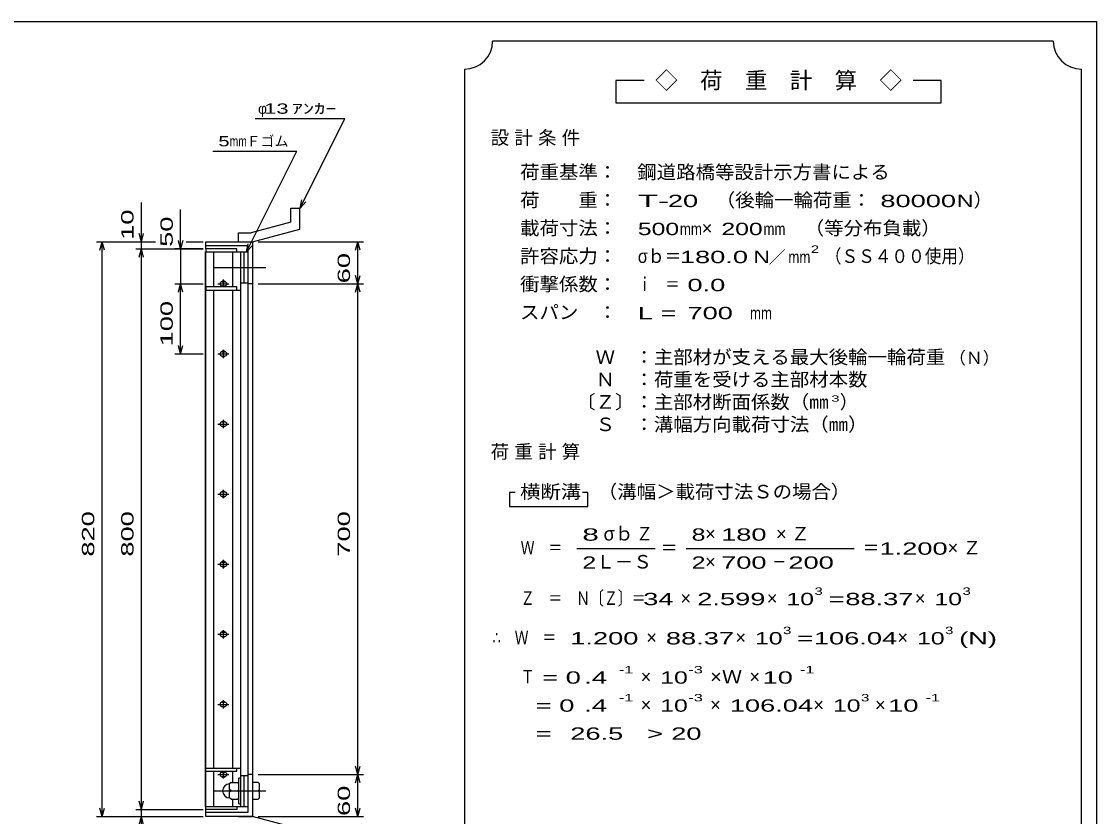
# Model space of a CAD drawing. Units: millimetres, scale not verified. Extents: x -1456 to 1385, y -1026 to 843.
# Drawn here: x -149 to 1385, y -292 to 843 of the extents above; entities that cross this region are included whole.
import ezdxf
from ezdxf.enums import TextEntityAlignment as Align

# ---------------------------------------------------------------- set-up
doc = ezdxf.new("R2010")
doc.units = ezdxf.units.MM
doc.header["$LTSCALE"] = 8
doc.linetypes.add('CHAIN', pattern=[18.5, 12, -1.5, 3.5, -1.5])
for name, color, linetype, lineweight in [('0_2', 150, 'Continuous', 25), ('16', 3, 'Continuous', 25), ('19', 6, 'Continuous', 25), ('22', 4, 'Continuous', 25), ('24', 2, 'Continuous', 25)]:
    doc.layers.add(name, color=color, linetype=linetype, lineweight=lineweight)
doc.styles.add('ベクトル', font='')
doc.styles.get('ベクトル').set_extended_font_data('ベクトル')

msp = doc.modelspace()

# ---------------------------------------------------------------- linework, layer by layer
at = {"layer": '0_2'}
for p, q in [((-1383.2, 842.8), (1384.8, 842.8)), ((1384.8, 842.8), (1384.8, -917.2))]:
    msp.add_line(p, q, dxfattribs=at)
at = {"layer": '16'}
for p, q in [((113.3, -277), (113.3, 514)), ((113.3, 514), (114, 514)), ((158, 518.5), (114, 518.5)), ((114, 518.5), (114, 514)), ((114, 514), (158, 514)), ((114, -277), (114, 514)), ((114, 514), (164, 514)), ((125.5, 464), (125.5, 514)), ((152.5, 464), (152.5, 514)), ((158, 514), (158, 518.5)), ((164, -277), (164, 514)), ((164, 514), (168.5, 514)), ((168.5, 470), (168.5, 514)), ((168.5, 514), (174.5, 514)), ((174.5, 470), (174.5, 514)), ((114, 464), (114, 459.5)), ((158, 464), (114, 464)), ((131, 468.5), (147, 468.5)), ((137, 471.5), (141, 471.5)), ((137, 465.5), (141, 465.5)), ((139, 464), (139, 474.5)), ((158, 459.5), (158, 464)), ((164, 470), (168.5, 470)), ((168.5, 470), (174.5, 470)), ((114, 459.5), (164, 459.5)), ((125.5, -222.5), (125.5, 459.5)), ((152.5, -222.5), (152.5, 459.5)), ((131, 368.5), (147, 368.5)), ((137, 371.5), (141, 371.5)), ((139, 362.5), (139, 374.5)), ((137, 365.5), (141, 365.5)), ((131, 268.5), (147, 268.5)), ((137, 271.5), (141, 271.5)), ((137, 265.5), (141, 265.5)), ((139, 262.5), (139, 274.5)), ((137, 171.5), (141, 171.5)), ((139, 162.5), (139, 174.5)), ((131, 168.5), (147, 168.5)), ((137, 165.5), (141, 165.5)), ((131, 68.5), (147, 68.5)), ((137, 71.5), (141, 71.5)), ((137, 65.5), (141, 65.5)), ((139, 62.5), (139, 74.5)), ((137, -28.5), (141, -28.5)), ((139, -37.5), (139, -25.5)), ((131, -31.5), (147, -31.5)), ((137, -34.5), (141, -34.5)), ((131, -131.5), (147, -131.5)), ((137, -128.5), (141, -128.5)), ((137, -134.5), (141, -134.5)), ((139, -137.5), (139, -125.5)), ((114, -227), (114, -222.5)), ((114, -222.5), (164, -222.5)), ((114, -227), (158, -227)), ((125.5, -277), (125.5, -227)), ((137, -228.5), (141, -228.5)), ((139, -237.5), (139, -227)), ((152.5, -242), (152.5, -227)), ((158, -227), (158, -222.5)), ((131, -231.5), (147, -231.5)), ((137, -234.5), (141, -234.5)), ((150, -243), (148, -245)), ((148, -265), (148, -245)), ((150, -243), (159, -243)), ((161, -245), (159, -243)), ((161, -273.5), (161, -236.5)), ((161, -236.5), (164, -236.5)), ((164, -233), (168.5, -233)), ((164, -273.5), (164, -236.5)), ((168.5, -277), (168.5, -233)), ((168.5, -233), (174.5, -233)), ((174.5, -277), (174.5, -233)), ((150, -255), (148, -253)), ((150, -255), (148, -257)), ((150, -255), (159, -255)), ((159, -255), (161, -253)), ((161, -257), (159, -255)), ((150, -267), (148, -265)), ((150, -267), (159, -267)), ((152.5, -277), (152.5, -268)), ((159, -267), (161, -265)), ((161, -273.5), (164, -273.5)), ((113.3, -277), (114, -277)), ((114, -277), (158, -277)), ((114, -281.5), (114, -277)), ((114, -277), (164, -277)), ((158, -281.5), (114, -281.5)), ((158, -277), (158, -281.5)), ((164, -277), (168.5, -277)), ((168.5, -277), (174.5, -277))]:
    msp.add_line(p, q, dxfattribs=at)
at = {"layer": '16', "linetype": 'CHAIN'}
for p, q in [((124.4, 492), (199.4, 492)), ((124.4, -255), (199.4, -255))]:
    msp.add_line(p, q, dxfattribs=at)
at = {"layer": '16'}
for centre, radius, start, end in [((137, 468.5), 3, 90, 270), ((139, 468.5), 4, 46.6, 133.4), ((139, 468.5), 4, 226.6, 313.4), ((141, 468.5), 3, 270, 90), ((137, 368.5), 3, 90, 270), ((139, 368.5), 4, 46.6, 133.4), ((141, 368.5), 3, 270, 90), ((139, 368.5), 4, 226.6, 313.4), ((137, 268.5), 3, 90, 270), ((139, 268.5), 4, 46.6, 133.4), ((139, 268.5), 4, 226.6, 313.4), ((141, 268.5), 3, 270, 90), ((137, 168.5), 3, 90, 270), ((139, 168.5), 4, 46.6, 133.4), ((141, 168.5), 3, 270, 90), ((139, 168.5), 4, 226.6, 313.4), ((137, 68.5), 3, 90, 270), ((139, 68.5), 4, 46.6, 133.4), ((139, 68.5), 4, 226.6, 313.4), ((141, 68.5), 3, 270, 90), ((137, -31.5), 3, 90, 270), ((139, -31.5), 4, 46.6, 133.4), ((141, -31.5), 3, 270, 90), ((139, -31.5), 4, 226.6, 313.4), ((137, -131.5), 3, 90, 270), ((139, -131.5), 4, 46.6, 133.4), ((139, -131.5), 4, 226.6, 313.4), ((141, -131.5), 3, 270, 90), ((137, -231.5), 3, 90, 270), ((139, -231.5), 4, 46.6, 133.4), ((141, -231.5), 3, 270, 90), ((139, -231.5), 4, 226.6, 313.4), ((148, -255), 10, 90, 270)]:
    msp.add_arc(centre, radius, start, end, dxfattribs=at)
at = {"layer": '19'}
for p, q in [((235.1, 576.6), (248.1, 576.6)), ((235.1, 556.6), (235.1, 576.6)), ((248.1, 546.6), (248.1, 576.6)), ((235.1, 556.6), (178.8, 541.5)), ((160.5, 541.5), (178.8, 541.5)), ((160.5, 528.5), (160.5, 541.5)), ((180.5, 528.5), (248.1, 546.6)), ((114, 518.5), (114, 528.5)), ((114, 528.5), (180.5, 528.5)), ((174.5, 522.5), (114, 522.5)), ((160.5, 528.5), (180.5, 528.5)), ((174.5, -285.5), (174.5, 522.5)), ((180.5, 528.5), (180.5, -291.5)), ((180.5, 468.5), (174.5, 468.5)), ((180.5, -231.5), (174.5, -231.5)), ((188.5, -243), (180.5, -243)), ((180.5, -243), (180.5, -267)), ((190.5, -245), (188.5, -243)), ((190.5, -265), (190.5, -245)), ((180.5, -255), (188.5, -255)), ((190.5, -253), (188.5, -255)), ((188.5, -255), (190.5, -257)), ((180.5, -267), (188.5, -267)), ((188.5, -267), (190.5, -265)), ((114, -291.5), (114, -281.5)), ((114, -285.5), (174.5, -285.5)), ((180.5, -291.5), (114, -291.5)), ((160.5, -291.5), (180.5, -291.5)), ((248.1, -309.6), (180.5, -291.5))]:
    msp.add_line(p, q, dxfattribs=at)
at = {"layer": '22'}
for p, q in [((184.5, 704.5), (312.5, 704.5)), ((248.5, 576.5), (312.5, 704.5)), ((124, 658), (244, 658)), ((172, 514), (244, 658)), ((22, 528.5), (22, 584.5)), ((248.5, 576.5), (250.9, 588.2)), ((248.5, 576.5), (256.5, 585.3)), ((78, 518.5), (78, 574.5)), ((22, 528.5), (18.8, 540.5)), ((22, 528.5), (25.2, 540.5)), ((-42, 528.5), (42, 528.5)), ((-37.2, 516.5), (-34, 528.5)), ((-30.8, 516.5), (-34, 528.5)), ((-34, -291.5), (-34, 528.5)), ((14, 528.5), (42, 528.5)), ((22, 518.5), (22, 528.5)), ((78, 518.5), (74.8, 530.5)), ((81.2, 530.5), (78, 518.5)), ((86, 528.5), (110, 528.5)), ((86, 528.5), (110, 528.5)), ((172, 514), (174.4, 525.7)), ((172, 514), (180, 522.8)), ((188.5, 528.5), (338.9, 528.5)), ((327.7, 516.5), (330.9, 528.5)), ((334.1, 516.5), (330.9, 528.5)), ((330.9, 468.5), (330.9, 528.5)), ((14, 518.5), (110, 518.5)), ((18.8, 506.5), (22, 518.5)), ((25.2, 506.5), (22, 518.5)), ((22, -281.5), (22, 518.5)), ((110, 518.5), (70, 518.5)), ((78, 518.5), (78, 468.5)), ((330.9, 468.5), (327.7, 480.5)), ((330.9, 468.5), (334.1, 480.5)), ((70, 468.5), (110, 468.5)), ((74.8, 456.5), (78, 468.5)), ((81.2, 456.5), (78, 468.5)), ((78, 368.5), (78, 468.5)), ((188.5, 468.5), (338.9, 468.5)), ((327.7, 456.5), (330.9, 468.5)), ((334.1, 456.5), (330.9, 468.5)), ((330.9, -231.5), (330.9, 468.5)), ((70, 368.5), (110, 368.5)), ((78, 368.5), (74.8, 380.5)), ((78, 368.5), (81.2, 380.5)), ((330.9, -231.5), (327.7, -219.5)), ((330.9, -231.5), (334.1, -219.5)), ((188.5, -231.5), (338.9, -231.5)), ((327.7, -243.5), (330.9, -231.5)), ((334.1, -243.5), (330.9, -231.5)), ((330.9, -291.5), (330.9, -231.5)), ((22, -281.5), (18.8, -269.5)), ((22, -281.5), (25.2, -269.5)), ((-34, -291.5), (-37.2, -279.5)), ((-34, -291.5), (-30.8, -279.5)), ((14, -281.5), (110, -281.5)), ((22, -291.5), (22, -281.5)), ((330.9, -291.5), (327.7, -279.5)), ((330.9, -291.5), (334.1, -279.5)), ((-42, -291.5), (110, -291.5)), ((14, -291.5), (110, -291.5)), ((18.8, -303.5), (22, -291.5)), ((25.2, -303.5), (22, -291.5)), ((22, -347.5), (22, -291.5)), ((188.5, -291.5), (338.9, -291.5))]:
    msp.add_line(p, q, dxfattribs=at)
at = {"layer": '24', "color": 4}
for p, q in [((1323.2, 814.8), (523.2, 814.8)), ((483.2, 774.8), (483.2, -465.2)), ((1363.2, -465.2), (1363.2, 774.8)), ((739.2, 758.8), (699.2, 758.8)), ((699.2, 758.8), (699.2, 726.8)), ((1163.2, 758.8), (1123.2, 758.8)), ((1163.2, 726.8), (1163.2, 758.8)), ((699.2, 726.8), (1163.2, 726.8)), ((555.2, 170.8), (547.2, 170.8)), ((547.2, 170.8), (547.2, 150.8)), ((659.2, 170.8), (651.2, 170.8)), ((659.2, 150.8), (659.2, 170.8)), ((547.2, 150.8), (659.2, 150.8)), ((643.2, 90.8), (755.2, 90.8)), ((799.2, 90.8), (1039.2, 90.8))]:
    msp.add_line(p, q, dxfattribs=at)
for centre, start, end in [((483.2, 814.8), 270, 0), ((1363.2, 814.8), 180, 270)]:
    msp.add_arc(centre, 40, start, end, dxfattribs=at)

# ---------------------------------------------------------------- texts
at = {"layer": '22', "color": 2, "style": 'ベクトル'}
for s, height, p in [('φ', 14.7, (188.5, 718.5)), ('Ｆゴム', 14.66, (172, 672))]:
    msp.add_text(s, height=height, dxfattribs=at).set_placement(p, align=Align.MIDDLE_LEFT)
for s, height, width, p in [(' 13 ', 14.66, 1.6, (188.5, 718.5)), ('ｱﾝｶｰ', 14.66, 1.6, (236.5, 718.5)), ('5', 14.7, 1.45, (132, 672)), ('mm', 14.66, 0.75, (148, 672))]:
    msp.add_text(s, height=height, dxfattribs=dict(at, width=width)).set_placement(p, align=Align.MIDDLE_LEFT)
at = {"layer": '22', "color": 2, "style": 'ベクトル', "width": 1.65}
for s, p in [(' 10 ', (2, 520.5)), (' 50 ', (58, 510.5)), (' 60 ', (310.9, 458.5)), (' 100 ', (58, 368.5)), (' 820 ', (-54, 68.5)), (' 800 ', (2, 68.5)), (' 700 ', (310.9, 68.5)), (' 60 ', (310.9, -301.5))]:
    msp.add_text(s, height=17.6, rotation=90, dxfattribs=at).set_placement(p, align=Align.MIDDLE_LEFT)
at = {"layer": '24', "style": 'ベクトル'}
for s, height, p in [('◇\u3000荷\u3000重\u3000計\u3000算\u3000◇', 23.46, (755.2, 758.8)), ('）', 19.4, (1209.6, 588)), ('×', 19.4, (821.6, 548)), ('／', 17.6, (917.2, 506.8)), ('（Ｎ）', 17.6, (1174.4, 362.8)), ('）', 19.4, (1018.4, 300)), ('σｂ', 19.35, (681.6, 112)), ('×', 19.4, (826.4, 112)), ('Ｌ－Ｓ', 19.35, (671.2, 72)), ('×', 19.4, (826.4, 72)), ('×', 19.4, (791.2, 20)), ('×', 19.4, (914.4, 20)), ('×', 19.4, (1125.6, 20)), ('×', 19.4, (742.4, -36)), ('×', 19.4, (869.6, -36)), ('×', 19.4, (1100.8, -36)), ('×', 19.4, (734.4, -92)), ('×', 19.4, (889.6, -92)), ('×', 19.4, (734.4, -132)), ('×', 19.4, (833.6, -132)), ('×', 19.4, (980.8, -132)), ('×', 19.4, (1068.8, -132))]:
    msp.add_text(s, height=height, dxfattribs=at).set_placement(p, align=Align.MIDDLE_LEFT)
for s, height, width, p in [('荷重基準：\u3000', 19.35, 1.05, (562.4, 628)), ('鋼道路橋等設計示方書による', 19.35, 1.05, (729.6, 628)), ('荷\u3000\u3000重：\u3000', 19.35, 1.05, (562.4, 588)), ('（後輪一輪荷重：', 19.35, 1.05, (841.6, 588)), ('T-', 17.6, 2, (730.4, 586.8)), (' 20 ', 17.6, 1.65, (762.4, 586.8)), (' 80000', 17.6, 1.65, (1065.6, 586.8)), ('N', 17.6, 1.4, (1185.6, 586.8)), ('載荷寸法：\u3000', 19.35, 1.05, (562.4, 548)), ('500', 17.6, 1.5, (730.4, 546.8)), ('200', 17.6, 1.5, (849.6, 546.8)), ('\u3000（等分布負載）', 19.35, 1.05, (940.8, 548)), ('mm', 17.6, 0.8, (790.4, 546.8)), ('mm', 17.6, 0.8, (909.6, 546.8)), ('2', 10.6, 1.5, (977.2, 518)), ('許容応力：\u3000', 19.35, 1.05, (562.4, 508)), ('σｂ＝', 19.35, 0.9, (730.4, 508)), ('180.0', 17.6, 1.65, (790.4, 506.8)), ('N', 17.6, 1.4, (895.2, 506.8)), ('mm', 17.6, 0.8, (945.2, 506.8)), ('（ＳＳ４００使用）', 19.35, 0.9, (997.2, 508)), ('衝撃係数：\u3000', 19.35, 1.05, (562.4, 468)), ('ｉ\u3000＝', 19.35, 0.75, (730.4, 468)), (' 0.0', 17.6, 1.65, (790.4, 466.8)), ('スパン\u3000：\u3000', 19.35, 1.05, (562.4, 428)), ('L =', 17.6, 1.65, (730.4, 426.8)), (' 700 ', 17.6, 1.65, (790.4, 426.8)), ('mm', 17.6, 0.8, (890.4, 426.8)), ('\u3000Ｗ\u3000：主部材が支える最大後輪一輪荷重', 19.35, 1.05, (642.4, 364)), ('\u3000Ｎ\u3000：荷重を受ける主部材本数', 19.35, 1.05, (642.4, 332)), ('〔Ｚ〕：主部材断面係数（㎜', 19.35, 1.05, (642.4, 300)), ('3', 8.8, 1.8, (1006.4, 304.8)), ('\u3000Ｓ\u3000：溝幅方向載荷寸法（㎜）', 19.35, 1.05, (642.4, 268)), ('横断溝', 19.35, 1.1, (562.4, 172)), ('\u3000（溝幅＞載荷寸法Ｓの場合）', 19.35, 1.05, (645.6, 172)), ('8', 17.6, 1.8, (651.2, 110.8)), ('Ｚ', 19.4, 0.9, (728, 112)), ('8', 17.6, 1.5, (807.2, 110.8)), (' 180 ', 17.6, 1.65, (838.4, 110.8)), ('Ｗ\u3000＝', 19.35, 0.75, (563.2, 92)), ('＝', 19.4, 0.9, (763.2, 92)), ('＝', 19.4, 0.9, (1051.2, 92)), ('1.200', 17.6, 1.65, (1075.2, 90.8)), ('2', 17.6, 1.5, (651.2, 70.8)), ('2', 17.6, 1.5, (807.2, 70.8)), (' 700 ', 17.6, 1.65, (838.4, 70.8)), (' 200 ', 17.6, 1.65, (934.4, 70.8)), ('－', 19.4, 0.75, (922.4, 72)), ('Ｚ\u3000＝\u3000Ｎ〔Ｚ〕＝', 19.35, 0.75, (563.2, 20)), ('3', 10.6, 1.5, (982.4, 30)), ('3', 10.6, 1.5, (1193.6, 30)), (' 34 ', 17.6, 1.65, (727.2, 18.8)), ('2.599', 17.6, 1.65, (815.2, 18.8)), ('10', 17.6, 1.5, (942.4, 18.8)), ('=', 17.6, 1.7, (1002.4, 18.8)), ('88.37', 17.6, 1.65, (1026.4, 18.8)), ('10', 17.6, 1.5, (1153.6, 18.8)), ('∴\u3000Ｗ\u3000＝', 19.35, 0.75, (523.2, -36)), (' 1.200', 17.6, 1.65, (623.2, -37.2)), ('88.37', 17.6, 1.65, (770.4, -37.2)), ('10', 17.6, 1.5, (897.6, -37.2)), ('3', 10.6, 1.5, (937.6, -26)), ('106.04', 17.6, 1.65, (981.6, -37.2)), ('10', 17.6, 1.5, (1128.8, -37.2)), ('3', 10.6, 1.5, (1168.8, -26)), ('(N)', 17.6, 1.65, (1188.8, -37.2)), ('=', 17.6, 1.7, (957.6, -37.2)), ('-3', 10.56, 1.65, (802.4, -82)), ('Ｔ', 19.4, 0.75, (563.2, -92)), (' = 0', 17.6, 1.65, (583.2, -93.2)), (' .4 ', 17.6, 1.65, (643.2, -93.2)), ('-1', 10.56, 1.65, (703.2, -82)), ('10', 17.6, 1.5, (762.4, -93.2)), ('×Ｗ', 19.35, 1.1, (833.6, -92)), (' 10 ', 17.6, 1.65, (897.6, -93.2)), ('-1', 10.56, 1.65, (961.6, -82)), ('-1', 10.56, 1.65, (703.2, -122)), ('-3', 10.56, 1.65, (802.4, -122)), ('3', 10.6, 1.5, (1048.8, -122)), ('-1', 10.56, 1.65, (1140.8, -122)), ('  = 0', 17.6, 1.65, (563.2, -133.2)), (' .4 ', 17.6, 1.65, (643.2, -133.2)), ('10', 17.6, 1.5, (762.4, -133.2)), ('106.04', 17.6, 1.65, (861.6, -133.2)), ('10', 17.6, 1.5, (1008.8, -133.2)), (' 10 ', 17.6, 1.65, (1076.8, -133.2)), (' 26.5', 17.6, 1.65, (623.2, -173.2)), ('>', 17.6, 1.7, (743.2, -173.2)), (' 20 ', 17.6, 1.65, (767.2, -173.2)), ('  =', 17.6, 1.65, (563.2, -173.2))]:
    msp.add_text(s, height=height, dxfattribs=dict(at, width=width)).set_placement(p, align=Align.MIDDLE_LEFT)
at = {"layer": '24', "char_height": 19.35, "attachment_point": 4, "style": 'ベクトル'}
for s, insert in [('\\T1.28;設計条件', (520.4, 676)), ('\\T1.28;荷重計算', (520.4, 228)), ('\\T1.42;×Ｚ', (927.6, 112)), ('\\T1.42;×Ｚ', (1172.4, 92))]:
    msp.add_mtext(s, dxfattribs=dict(at, insert=insert))

doc.saveas('drawing.dxf')
